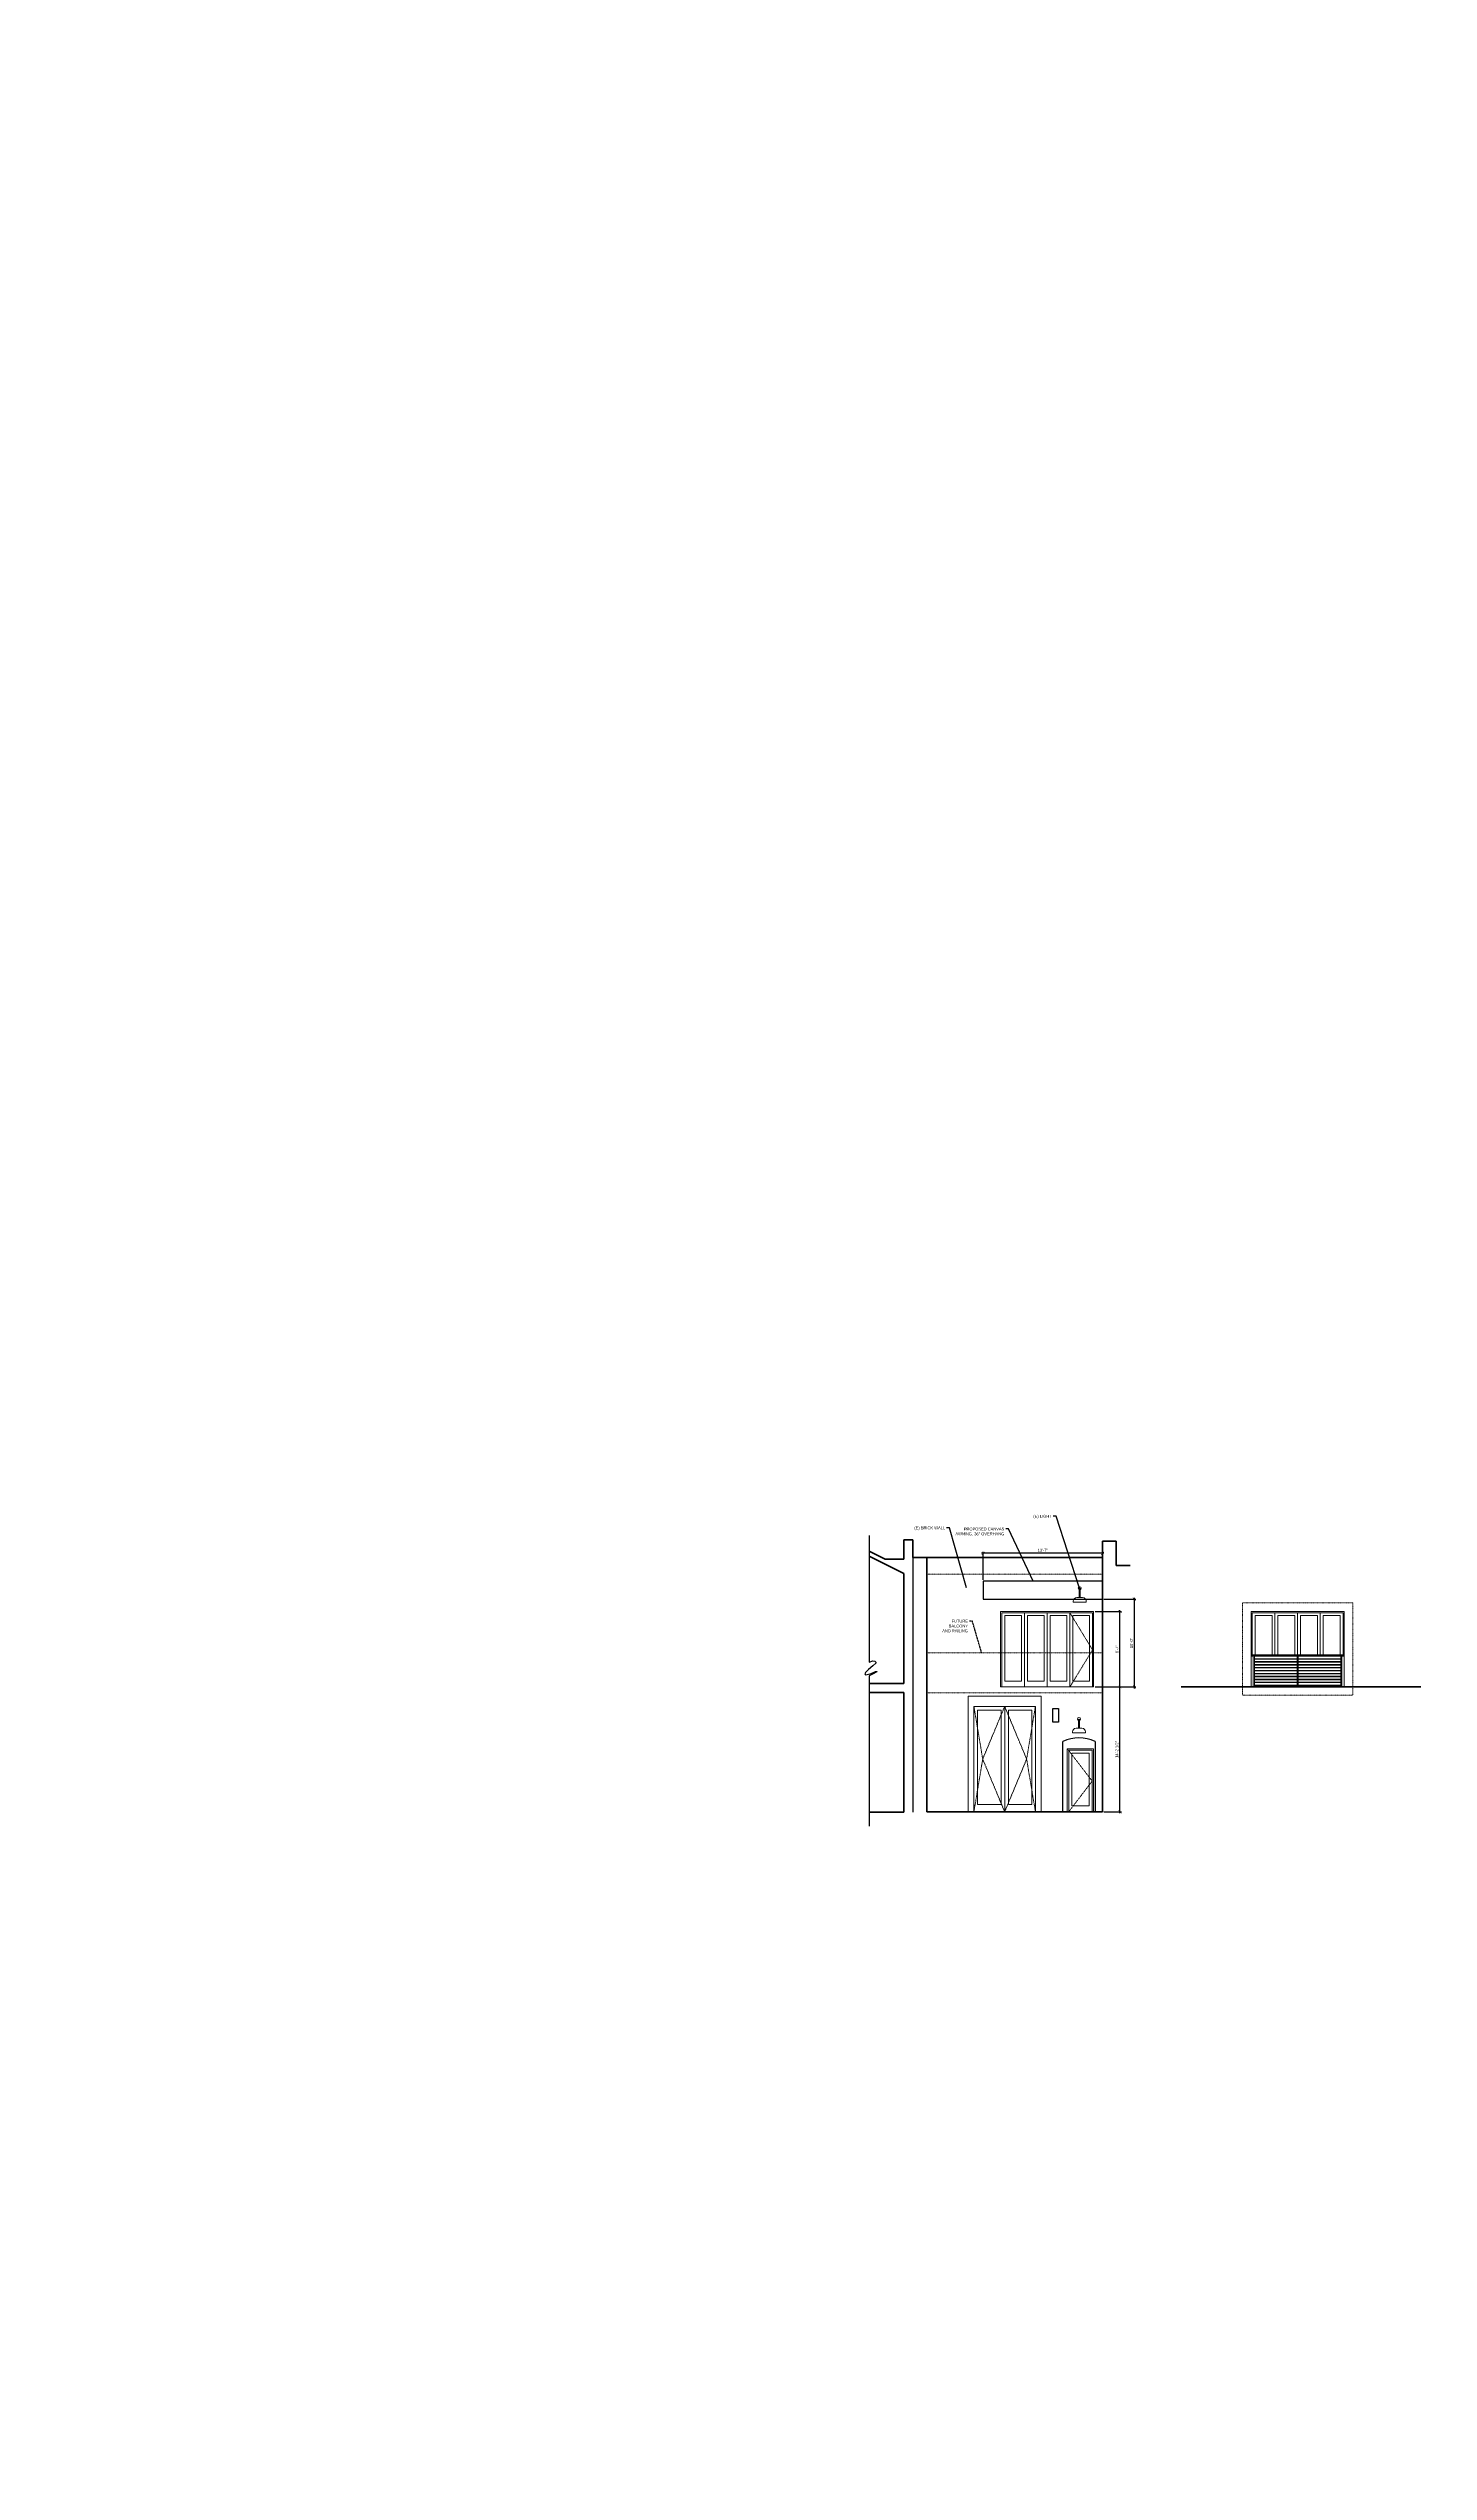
# Model space of a CAD drawing. Header units: inches. Extents: x -5536 to 8590, y -9140 to 228.
# Drawn here: x 5108 to 6993, y -5701 to -2391 of the extents above; entities that cross this region are included whole.
import ezdxf
from ezdxf import colors
from ezdxf.entities.mleader import LeaderData, LeaderLine
from ezdxf.math import Vec2, Vec3

# ---------------------------------------------------------------- set-up
doc = ezdxf.new("R2010")
doc.units = ezdxf.units.IN
doc.header["$LTSCALE"] = 0.125
doc.header["$MEASUREMENT"] = 0
doc.header["$PDMODE"] = 35
doc.header["$PDSIZE"] = -5
doc.linetypes.add('DASHED', pattern=[0.75, 0.5, -0.25])
doc.linetypes.add('DOT', pattern=[0.25, 0, -0.25])
doc.layers.get('0').update_dxf_attribs({"linetype": 'CONTINUOUS'})
doc.layers.get('Defpoints').update_dxf_attribs({"linetype": 'CONTINUOUS'})
doc.layers.add('0-NOT ON PERMIT SET', color=2, linetype='DASHED', lineweight=15, plot=False)
for name, color, linetype, lineweight in [('A-ELEV-1', 4, 'CONTINUOUS', 35), ('A-ELEV-2', 5, 'CONTINUOUS', 25), ('A-ELEV-3', 8, 'CONTINUOUS', 15), ('A-ELEV-4', 9, 'CONTINUOUS', 9), ('A-ELEV-BYND', 9, 'DASHED', 9), ('A-ELEV-CUT', 3, 'CONTINUOUS', 50), ('A-ELEV-GHOST', 8, 'DOT', 15), ('A-NOTE-REF', 8, 'CONTINUOUS', 15)]:
    doc.layers.add(name, color=color, linetype=linetype, lineweight=lineweight)
doc.layers.add('A-note-dim-1_4', color=8, linetype='CONTINUOUS')
doc.styles.add('1_4SM', font='swisse.ttf', dxfattribs={"width": 0.9, "height": 4})
doc.styles.add('ANNOT-SM', font='swisse.ttf', dxfattribs={"width": 0.9, "height": 0.078125})
doc.dimstyles.new('DIM1_4', dxfattribs={"dimtxt": 4, "dimasz": 4, "dimexe": 2, "dimexo": 2, "dimgap": 2, "dimtad": 1, "dimdec": 4, "dimzin": 11, "dimdsep": 46, "dimlunit": 4, "dimtxsty": '1_4SM', "dimblk": 'ARCHTICK', "dimblk1": 'ARCHTICK', "dimblk2": 'ARCHTICK', "dimsah": 1, "dimcen": 4, "dimdle": 2, "dimclrd": 8, "dimclre": 8, "dimclrt": 8, "dimadec": 0, "dimazin": 0, "dimtfac": 4, "dimtdec": 4, "dimtofl": 0, "dimtmove": 2, "dimatfit": 3, "dimfxl": 1, "dimfrac": 2, "dimtzin": 0, "dimarcsym": 0})
doc.dimstyles.new('DIM1_4$7', dxfattribs={"dimtxt": 4, "dimasz": 4, "dimexe": 2, "dimexo": 2, "dimgap": 2, "dimtad": 0, "dimdec": 4, "dimzin": 11, "dimdsep": 46, "dimlunit": 4, "dimtxsty": '1_4SM', "dimblk": 'ARCHTICK', "dimcen": 4, "dimdle": 2, "dimclrd": 8, "dimclre": 8, "dimclrt": 8, "dimadec": 0, "dimazin": 0, "dimtfac": 4, "dimtdec": 4, "dimtofl": 0, "dimtmove": 1, "dimatfit": 3, "dimfxl": 1, "dimfrac": 2, "dimtzin": 0, "dimarcsym": 0})

# ---------------------------------------------------------------- blocks, each defined once
blk = doc.blocks.new('_ARCHTICK')
at = {"color": 0, "linetype": 'ByBlock', "const_width": 0.15}
blk.add_lwpolyline([(-0.5, -0.5), (0.5, 0.5)], dxfattribs=at)
blk = doc.blocks.new('*D27')
at = {"layer": 'A-note-dim-1_4', "color": 8, "lineweight": -2, "transparency": 16777216}
for p, q in [((6537.7, -4629.5), (6573.7, -4629.5)), ((6571.7, -4802), (6571.7, -4627.5)), ((6549.7, -4800), (6573.7, -4800))]:
    blk.add_line(p, q, dxfattribs=at)
at = {"layer": 'Defpoints', "color": 0, "transparency": 16777216}
for p in [(6535.7, -4629.5), (6571.7, -4629.5), (6547.7, -4800)]:
    blk.add_point(p, dxfattribs=at)
at = {"layer": 'A-note-dim-1_4', "color": 8, "lineweight": -2, "transparency": 16777216, "xscale": 4, "yscale": 4, "zscale": 4}
for p, rotation in [((6571.7, -4629.5), 90), ((6571.7, -4800), 270)]:
    blk.add_blockref('_ARCHTICK', p, dxfattribs=dict(at, rotation=rotation))
at = {"layer": 'A-note-dim-1_4', "color": 8, "transparency": 16777216, "insert": (6567.4, -4714.7), "char_height": 4, "attachment_point": 5, "rotation": 90, "style": '1_4SM'}
blk.add_mtext('14\'-2 1/2" ', dxfattribs=at)
blk = doc.blocks.new('*D28')
at = {"layer": 'A-note-dim-1_4', "color": 8, "lineweight": -2, "transparency": 16777216}
for p, q in [((6537.7, -4526.5), (6573.7, -4526.5)), ((6571.7, -4631.5), (6571.7, -4524.5)), ((6549.7, -4629.5), (6573.7, -4629.5))]:
    blk.add_line(p, q, dxfattribs=at)
at = {"layer": 'Defpoints', "color": 0, "transparency": 16777216}
for p in [(6535.7, -4526.5), (6571.7, -4526.5), (6547.7, -4629.5)]:
    blk.add_point(p, dxfattribs=at)
at = {"layer": 'A-note-dim-1_4', "color": 8, "lineweight": -2, "transparency": 16777216, "xscale": 4, "yscale": 4, "zscale": 4}
for p, rotation in [((6571.7, -4526.5), 90), ((6571.7, -4629.5), 270)]:
    blk.add_blockref('_ARCHTICK', p, dxfattribs=dict(at, rotation=rotation))
at = {"layer": 'A-note-dim-1_4', "color": 8, "transparency": 16777216, "insert": (6567.6, -4578), "char_height": 4, "attachment_point": 5, "rotation": 90, "style": '1_4SM'}
blk.add_mtext('8\'-7" ', dxfattribs=at)
blk = doc.blocks.new('*D29')
at = {"layer": 'A-note-dim-1_4', "color": 8, "lineweight": -2, "transparency": 16777216}
for p, q in [((6549.7, -4446.9), (6382.7, -4446.9)), ((6384.7, -4483), (6384.7, -4444.9)), ((6547.7, -4476), (6547.7, -4444.9))]:
    blk.add_line(p, q, dxfattribs=at)
at = {"layer": 'Defpoints', "color": 0, "transparency": 16777216}
for p in [(6384.7, -4446.9), (6384.7, -4485), (6547.7, -4478)]:
    blk.add_point(p, dxfattribs=at)
at = {"layer": 'A-note-dim-1_4', "color": 8, "lineweight": -2, "transparency": 16777216, "xscale": 4, "yscale": 4, "zscale": 4, "rotation": 180}
blk.add_blockref('_ARCHTICK', (6384.7, -4446.9), dxfattribs=at)
at = {"layer": 'A-note-dim-1_4', "color": 8, "lineweight": -2, "transparency": 16777216, "xscale": 4, "yscale": 4, "zscale": 4}
blk.add_blockref('_ARCHTICK', (6547.7, -4446.9), dxfattribs=at)
at = {"layer": 'A-note-dim-1_4', "color": 8, "transparency": 16777216, "insert": (6466.2, -4442.8), "char_height": 4, "attachment_point": 5, "style": '1_4SM'}
blk.add_mtext('13\'-7" ', dxfattribs=at)
blk = doc.blocks.new('*D31')
at = {"layer": 'A-note-dim-1_4', "color": 8, "lineweight": -2, "transparency": 16777216}
for p, q in [((6549.7, -4509.5), (6593.4, -4509.5)), ((6591.4, -4631.5), (6591.4, -4507.5)), ((6551.7, -4629.5), (6593.4, -4629.5))]:
    blk.add_line(p, q, dxfattribs=at)
at = {"layer": 'Defpoints', "color": 0, "transparency": 16777216}
for p in [(6547.7, -4509.5), (6591.4, -4509.5), (6549.7, -4629.5)]:
    blk.add_point(p, dxfattribs=at)
at = {"layer": 'A-note-dim-1_4', "color": 8, "lineweight": -2, "transparency": 16777216, "xscale": 4, "yscale": 4, "zscale": 4}
for p, rotation in [((6591.4, -4509.5), 90), ((6591.4, -4629.5), 270)]:
    blk.add_blockref('_ARCHTICK', p, dxfattribs=dict(at, rotation=rotation))
at = {"layer": 'A-note-dim-1_4', "color": 8, "transparency": 16777216, "insert": (6587.4, -4569.5), "char_height": 4, "attachment_point": 5, "rotation": 90, "style": '1_4SM'}
blk.add_mtext('10\'-0" ', dxfattribs=at)

msp = doc.modelspace()

# ---------------------------------------------------------------- linework, layer by layer
at = {"layer": '0-NOT ON PERMIT SET'}
for p, q in [((6307.69497, -4583), (6547.69497, -4583)), ((6307.69497, -4637.5), (6547.69497, -4637.5))]:
    msp.add_line(p, q, dxfattribs=at)
at = {"layer": 'A-ELEV-1'}
msp.add_line((6547.69497, -4452.60039), (6307.69497, -4452.60039), dxfattribs=at)
at = {"layer": 'A-ELEV-2'}
for p, q in [((6288.69477, -4452.60039), (6288.69477, -4800.60039)), ((6877.80962, -4586), (6750.80962, -4586)), ((6493.69497, -4800), (6493.69497, -4704)), ((6537.69497, -4704), (6537.69497, -4800))]:
    msp.add_line(p, q, dxfattribs=at)
for points in [[(6229.1394, -4422.74516), (6229.1394, -4595.76686), (6234.30994, -4593.86426), (6236.66451, -4594.27763), (6237.99412, -4594.99653), (6238.38191, -4595.55004), (6238.13257, -4596.96253), (6234.08812, -4600.62129), (6228.38157, -4605.44456), (6223.97699, -4609.76824), (6223.17361, -4611.56889), (6223.9492, -4612.67593), (6226.38687, -4612.61848), (6231.78861, -4610.89702), (6237.55047, -4608.51063), (6239.51726, -4608.37049), (6239.71116, -4608.64726), (6238.88011, -4609.2295), (6234.6141, -4611.39307), (6229.1394, -4614.12175), (6229.1394, -4819.62382)], [(6547.69497, -4485), (6384.69497, -4485), (6384.69497, -4509.5), (6547.69497, -4509.5)]]:
    msp.add_lwpolyline(points, dxfattribs=at)
msp.add_arc((6515.69497, -4749.08751), 50.16855, 63.99039785, 116.00960215, dxfattribs=at)
at = {"layer": 'A-ELEV-3'}
for p, q in [((6507.69497, -4512.41896), (6507.69497, -4513.41896)), ((6507.69497, -4513.41896), (6525.69497, -4513.41896)), ((6512.69497, -4507.41896), (6520.69497, -4507.41896)), ((6525.69497, -4513.41896), (6525.69497, -4512.41896)), ((6753.80962, -4587.5), (6750.80962, -4587.5)), ((6813.55962, -4587.5), (6755.30962, -4587.5)), ((6815.05962, -4587.5), (6873.30962, -4587.5)), ((6874.80962, -4587.5), (6877.80962, -4587.5)), ((6408.69497, -4629.5), (6535.69497, -4629.5)), ((6464.19497, -4642), (6364.19497, -4642)), ((6364.19497, -4800), (6364.19497, -4642)), ((6456.19497, -4656), (6372.19497, -4656)), ((6372.19497, -4800), (6372.19497, -4656)), ((6456.19497, -4800), (6456.19497, -4656)), ((6464.19497, -4800), (6464.19497, -4642)), ((6506.69497, -4690.91896), (6506.69497, -4691.91896)), ((6506.69497, -4691.91896), (6524.69497, -4691.91896)), ((6511.69497, -4685.91896), (6519.69497, -4685.91896)), ((6524.69497, -4691.91896), (6524.69497, -4690.91896))]:
    msp.add_line(p, q, dxfattribs=at)
for points in [[(6408.69497, -4629.5), (6408.69497, -4526.5), (6535.69497, -4526.5), (6535.69497, -4629.5)], [(6410.19497, -4583), (6410.19497, -4528), (6534.19497, -4528), (6534.19497, -4583)], [(6441.19497, -4583), (6441.19497, -4528), (6410.19497, -4528), (6410.19497, -4629.5)], [(6472.19497, -4583), (6472.19497, -4528), (6441.19497, -4528), (6441.19497, -4629.5)], [(6503.19497, -4583), (6503.19497, -4528), (6472.19497, -4528), (6472.19497, -4629.5)], [(6534.19497, -4629.5), (6534.19497, -4528), (6503.19497, -4528), (6503.19497, -4629.5)], [(6750.80962, -4629.5), (6750.80962, -4526.5), (6877.80962, -4526.5), (6877.80962, -4629.5)], [(6752.30962, -4583), (6752.30962, -4528), (6876.30962, -4528), (6876.30962, -4583)], [(6783.30962, -4583), (6783.30962, -4528), (6752.30962, -4528), (6752.30962, -4586)], [(6779.30962, -4586), (6779.30962, -4532), (6756.30962, -4532), (6756.30962, -4586)], [(6814.30962, -4583), (6814.30962, -4528), (6783.30962, -4528), (6783.30962, -4586)], [(6810.30962, -4586), (6810.30962, -4532), (6787.30962, -4532), (6787.30962, -4586)], [(6845.30962, -4583), (6845.30962, -4528), (6814.30962, -4528), (6814.30962, -4586)], [(6841.30962, -4586), (6841.30962, -4532), (6818.30962, -4532), (6818.30962, -4586)], [(6876.30962, -4586), (6876.30962, -4528), (6845.30962, -4528), (6845.30962, -4586)], [(6872.30962, -4586), (6872.30962, -4532), (6849.30962, -4532), (6849.30962, -4586)], [(6499.69497, -4800), (6499.69497, -4714), (6535.69497, -4714), (6535.69497, -4800)]]:
    msp.add_lwpolyline(points, dxfattribs=at)
for points in [[(6437.19497, -4532), (6414.19497, -4532), (6414.19497, -4621.5), (6437.19497, -4621.5)], [(6468.19497, -4532), (6445.19497, -4532), (6445.19497, -4621.5), (6468.19497, -4621.5)], [(6499.19497, -4532), (6476.19497, -4532), (6476.19497, -4621.5), (6499.19497, -4621.5)], [(6530.19497, -4532), (6507.19497, -4532), (6507.19497, -4621.5), (6530.19497, -4621.5)], [(6755.30962, -4629.5), (6753.80962, -4629.5), (6753.80962, -4586.75), (6755.30962, -4586.75)], [(6813.55962, -4629.5), (6815.05962, -4629.5), (6815.05962, -4586.75), (6813.55962, -4586.75)], [(6873.30962, -4629.5), (6874.80962, -4629.5), (6874.80962, -4586.75), (6873.30962, -4586.75)], [(6414.19497, -4656), (6372.19497, -4656), (6372.19497, -4800), (6414.19497, -4800)], [(6409.19497, -4661), (6377.19497, -4661), (6377.19497, -4790), (6409.19497, -4790)], [(6414.19497, -4656), (6456.19497, -4656), (6456.19497, -4800), (6414.19497, -4800)], [(6419.19497, -4661), (6451.19497, -4661), (6451.19497, -4790), (6419.19497, -4790)], [(6501.69497, -4716), (6533.69497, -4716), (6533.69497, -4800), (6501.69497, -4800)], [(6505.69497, -4720), (6529.69497, -4720), (6529.69497, -4792), (6505.69497, -4792)]]:
    msp.add_lwpolyline(points, close=True, dxfattribs=at)
for centre in [(6516.69615, -4494.72397), (6515.69615, -4673.22397)]:
    msp.add_circle(centre, 2, dxfattribs=at)
for centre, start, end in [((6512.69497, -4512.41896), 90, 180), ((6520.69497, -4512.41896), 0, 90), ((6511.69497, -4690.91896), 90, 180), ((6519.69497, -4690.91896), 0, 90)]:
    msp.add_arc(centre, 5, start, end, dxfattribs=at)
at = {"layer": 'A-ELEV-4'}
for p, q in [((6813.55962, -4590.875), (6755.30962, -4590.875)), ((6813.55962, -4591.5), (6755.30962, -4591.5)), ((6813.55962, -4594.875), (6755.30962, -4594.875)), ((6813.55962, -4595.5), (6755.30962, -4595.5)), ((6813.55962, -4598.875), (6755.30962, -4598.875)), ((6813.55962, -4599.5), (6755.30962, -4599.5)), ((6815.05962, -4590.875), (6873.30962, -4590.875)), ((6815.05962, -4591.5), (6873.30962, -4591.5)), ((6815.05962, -4594.875), (6873.30962, -4594.875)), ((6815.05962, -4595.5), (6873.30962, -4595.5)), ((6815.05962, -4598.875), (6873.30962, -4598.875)), ((6815.05962, -4599.5), (6873.30962, -4599.5)), ((6813.55962, -4602.875), (6755.30962, -4602.875)), ((6813.55962, -4603.5), (6755.30962, -4603.5)), ((6813.55962, -4606.875), (6755.30962, -4606.875)), ((6813.55962, -4607.5), (6755.30962, -4607.5)), ((6813.55962, -4610.875), (6755.30962, -4610.875)), ((6813.55962, -4611.5), (6755.30962, -4611.5)), ((6813.55962, -4614.875), (6755.30962, -4614.875)), ((6813.55962, -4615.5), (6755.30962, -4615.5)), ((6813.55962, -4618.875), (6755.30962, -4618.875)), ((6813.55962, -4619.5), (6755.30962, -4619.5)), ((6813.55962, -4622.875), (6755.30962, -4622.875)), ((6813.55962, -4623.5), (6755.30962, -4623.5)), ((6813.55962, -4626.875), (6755.30962, -4626.875)), ((6813.55962, -4627.5), (6755.30962, -4627.5)), ((6815.05962, -4602.875), (6873.30962, -4602.875)), ((6815.05962, -4603.5), (6873.30962, -4603.5)), ((6815.05962, -4606.875), (6873.30962, -4606.875)), ((6815.05962, -4607.5), (6873.30962, -4607.5)), ((6815.05962, -4610.875), (6873.30962, -4610.875)), ((6815.05962, -4611.5), (6873.30962, -4611.5)), ((6815.05962, -4614.875), (6873.30962, -4614.875)), ((6815.05962, -4615.5), (6873.30962, -4615.5)), ((6815.05962, -4618.875), (6873.30962, -4618.875)), ((6815.05962, -4619.5), (6873.30962, -4619.5)), ((6815.05962, -4622.875), (6873.30962, -4622.875)), ((6815.05962, -4623.5), (6873.30962, -4623.5)), ((6815.05962, -4626.875), (6873.30962, -4626.875)), ((6815.05962, -4627.5), (6873.30962, -4627.5))]:
    msp.add_line(p, q, dxfattribs=at)
at = {"layer": 'A-ELEV-BYND'}
msp.add_line((6307.69497, -4475.5), (6547.69497, -4475.5), dxfattribs=at)
msp.add_lwpolyline([(6889.80962, -4640.5), (6738.80962, -4640.5), (6738.80962, -4514.5), (6889.80962, -4514.5), (6889.80962, -4640.5)], dxfattribs=at)
at = {"layer": 'A-ELEV-CUT'}
for p, q in [((6276.69477, -4428.31365), (6276.69477, -4454.96657)), ((6276.69477, -4428.31365), (6288.69477, -4428.31365)), ((6288.69477, -4428.31365), (6288.69477, -4452.60039)), ((6547.69497, -4800), (6547.69497, -4430.124)), ((6547.69497, -4430.124), (6566.69497, -4430.124)), ((6566.69497, -4463.61852), (6566.69497, -4430.124)), ((6229.1394, -4444.11539), (6251.04844, -4454.96657)), ((6229.1394, -4450.81098), (6276.69477, -4474.36437)), ((6251.04844, -4454.96657), (6276.69477, -4454.96657)), ((6288.69477, -4452.60039), (6307.69497, -4452.60039)), ((6307.69497, -4800), (6307.69497, -4452.60039)), ((6566.69497, -4463.61852), (6585.69497, -4463.61852)), ((6276.69477, -4474.36437), (6276.69477, -4624.60039)), ((6229.1394, -4624.60039), (6276.69477, -4624.60039)), ((6655.26128, -4629.5), (6982.46461, -4629.5)), ((6229.1394, -4637.10039), (6276.69477, -4637.10039)), ((6276.69477, -4637.10039), (6276.69477, -4800.60039)), ((6276.69477, -4800.60039), (6229.1394, -4800.60039)), ((6276.69477, -4800.60039), (6229.1394, -4800.60039)), ((6547.69497, -4800), (6307.69497, -4800))]:
    msp.add_line(p, q, dxfattribs=at)
at = {"layer": 'A-ELEV-GHOST'}
for points in [[(6503.19497, -4528), (6534.19497, -4578.75), (6503.19497, -4629.5)], [(6372.19497, -4656), (6384.19497, -4728), (6372.19497, -4800)], [(6456.19497, -4656), (6444.19497, -4728), (6456.19497, -4800)], [(6500.19497, -4714.35714), (6533.69497, -4758), (6501.69497, -4800)]]:
    msp.add_lwpolyline(points, dxfattribs=at)
msp.add_lwpolyline([(6414.19497, -4800), (6444.19497, -4728), (6414.19497, -4656), (6384.19497, -4728)], close=True, dxfattribs=at)
at = {"layer": 'A-note-dim-1_4'}
for points in [[(6516.32115, -4507.41896), (6516.32115, -4494.72397), (6517.07115, -4494.72397), (6517.07115, -4507.41896)], [(6515.32115, -4685.91896), (6515.32115, -4673.22397), (6516.07115, -4673.22397), (6516.07115, -4685.91896)]]:
    msp.add_lwpolyline(points, dxfattribs=at)
msp.add_lwpolyline([(6480.08342, -4658.78816), (6487.51606, -4658.78816), (6487.51606, -4677.35576), (6480.08342, -4677.35576)], close=True, dxfattribs=at)

# ---------------------------------------------------------------- texts
at = {"layer": '0-NOT ON PERMIT SET', "insert": (6364.04692, -4537.50719), "char_height": 4, "width": 65.7157086, "attachment_point": 3, "style": '1_4SM'}
msp.add_mtext('FUTURE\\PBALCONY\\PAND RAILING', dxfattribs=at)
at = {"layer": 'A-NOTE-REF', "color": 8, "char_height": 4, "width": 65.7157086, "attachment_point": 3, "style": '1_4SM'}
for s, insert in [('(E) LIGHT', (6478.35766, -4394.33402)), ('(E) BRICK WALL', (6332.91203, -4410.16595)), ('PROPOSED CANVAS AWNING, 36" OVERHANG', (6413.63193, -4411.67344))]:
    msp.add_mtext(s, dxfattribs=dict(at, insert=insert))

# ---------------------------------------------------------------- dimensions: what is measured, and where the dimension line sits
at = {"layer": 'A-note-dim-1_4'}
for base, p1, p2, angle, picture, middle in [((6384.69497, -4446.86481), (6547.69497, -4478), (6384.69497, -4485), 180, '*D29', (6466.19497, -4442.81207)), ((6571.69773, -4526.5), (6547.69497, -4629.5), (6535.69497, -4526.5), 90, '*D28', (6567.64499, -4578)), ((6591.44884, -4509.5), (6549.69497, -4629.5), (6547.69497, -4509.5), 90, '*D31', (6587.3961, -4569.5)), ((6571.69773, -4629.5), (6547.69497, -4800), (6535.69497, -4629.5), 90, '*D27', (6567.38806, -4714.75))]:
    dim = msp.add_linear_dim(base=base, p1=p1, p2=p2, angle=angle, dimstyle='DIM1_4', override={"dimpost": ' '}, dxfattribs=at)
    dim.commit()
    dim.dimension.update_dxf_attribs({"geometry": picture, "text_midpoint": middle})

# ---------------------------------------------------------------- leaders
at = {"layer": '0-NOT ON PERMIT SET', "annotation_type": 0, "has_hookline": 1, "hookline_direction": 1, "text_width": 35.93915}
msp.add_leader([(6382.79607, -4583), (6370.04692, -4539.50719), (6366.04692, -4539.50719)], dimstyle='DIM1_4$7', override={"dimgap": 2, "dimtad": 0}, dxfattribs=at)
at = {"layer": 'A-NOTE-REF', "annotation_type": 0, "has_hookline": 1, "hookline_direction": 1}
for points, text_width in [([(6516.32115, -4494.72397), (6484.35766, -4396.33402), (6480.35766, -4396.33402)], 24.29939), ([(6361.8339, -4494.00104), (6338.91203, -4412.16595), (6334.91203, -4412.16595)], 42.71562), ([(6453.13415, -4484.97961), (6419.63193, -4413.67344), (6415.63193, -4413.67344)], 55.79148)]:
    msp.add_leader(points, dimstyle='DIM1_4$7', override={"dimgap": 2, "dimtad": 0}, dxfattribs=dict(at, text_width=text_width))
at = {"layer": 'A-NOTE-REF', "color": 8}
ml = msp.add_multileader_mtext('Standard', dxfattribs=at)
ml.set_content('DEMO (E) WINDOW & BRICKS BELOW', color=8, style='ANNOT-SM')
ml.set_leader_properties()
ml.build(insert=Vec2(0, 0))
ml.multileader.update_dxf_attribs({"dogleg_length": 0.09375, "arrow_head_size": 4.5, "scale": 48})
ctx = ml.context
ctx.base_point, ctx.scale, ctx.char_height, ctx.arrow_head_size, ctx.landing_gap_size, ctx.plane_origin = Vec3(3813.76471, -2409.52558), 48, 3.75, 4.5, 3, Vec3(3767.6005, -2386.53249)
notes = []
notes.append((ctx, [(0, (1, 1, 0), (3809.26471, -2409.52558), (1, 0), 4.5, [(0, [(3796.62071, -2391.31775)], 0, [])])]))
ctx.mtext.insert, ctx.mtext.width, ctx.mtext.flow_direction = Vec3(3816.76471, -2407.60114), 41.0739079, 5
ml = msp.add_multileader_mtext('Standard', dxfattribs=at)
ml.set_content('(E) STEEL POST BEYOND', color=8, style='ANNOT-SM')
ml.set_leader_properties()
ml.build(insert=Vec2(0, 0))
ml.multileader.update_dxf_attribs({"dogleg_length": 0.09375, "arrow_head_size": 4.5, "scale": 48})
ctx = ml.context
ctx.base_point, ctx.scale, ctx.char_height, ctx.arrow_head_size, ctx.landing_gap_size, ctx.plane_origin = Vec3(3874.3828, -3487.16973), 48, 3.75, 4.5, 3, Vec3(3865.20678, -3462.79703)
notes.append((ctx, [(0, (1, 1, 0), (3869.8828, -3487.16973), (1, 0), 4.5, [(0, [(3858.27917, -3474.12248)], 0, [])])]))
ctx.mtext.insert, ctx.mtext.width, ctx.mtext.flow_direction = Vec3(3877.3828, -3485.24529), 50.884842, 5
ml = msp.add_multileader_mtext('Standard', dxfattribs=at)
ml.set_content('(N) METAL FRAME \\PGARAGE DOOR WITH GLASS PANELS. BOTTOM 3 ROWS TO BE TRANSLUCENT GLASS. UPPER 3 ROWS TRANSPARENT', color=8, style='ANNOT-SM')
ml.set_leader_properties()
ml.build(insert=Vec2(0, 0))
ml.multileader.update_dxf_attribs({"dogleg_length": 0.09375, "arrow_head_size": 4.5, "scale": 48})
ctx = ml.context
ctx.base_point, ctx.scale, ctx.char_height, ctx.arrow_head_size, ctx.landing_gap_size, ctx.plane_origin = Vec3(3823.34493, -3610.90519), 48, 3.75, 4.5, 3, Vec3(3783.70993, -3586.53249)
notes.append((ctx, [(0, (1, 1, 0), (3818.84493, -3610.90519), (1, 0), 4.5, [(0, [(3812.73014, -3583.05322)], 0, [])])]))
ctx.mtext.insert, ctx.mtext.width, ctx.mtext.flow_direction = Vec3(3826.34493, -3608.98075), 82.7060022, 5
ml = msp.add_multileader_mtext('Standard', dxfattribs=at)
ml.set_content('? TYPICAL GUARD', color=8, style='ANNOT-SM')
ml.set_leader_properties()
ml.build(insert=Vec2(0, 0))
ml.multileader.update_dxf_attribs({"dogleg_length": 0.09375, "arrow_head_size": 4.5, "scale": 48})
ctx = ml.context
ctx.base_point, ctx.scale, ctx.char_height, ctx.arrow_head_size, ctx.landing_gap_size, ctx.plane_origin = Vec3(-324.08208, -5584.82256), 48, 3.75, 4.5, 3, Vec3(-343.85027, -5633.5)
notes.append((ctx, [(0, (1, 1, 0), (-328.58208, -5584.82256), (1, 0), 4.5, [(0, [(-335.84401, -5617.60336)], 0, [])])]))
ctx.mtext.insert, ctx.mtext.width, ctx.mtext.flow_direction = Vec3(-321.08208, -5582.89811), 127.1873738, 5
ml = msp.add_multileader_mtext('Standard', dxfattribs=at)
ml.set_content('GUARDRAIL AT 42" H. ABOVE DECK', color=8, style='ANNOT-SM')
ml.set_leader_properties()
ml.build(insert=Vec2(0, 0))
ml.multileader.update_dxf_attribs({"dogleg_length": 0.09375, "arrow_head_size": 4.5, "scale": 48})
ctx = ml.context
ctx.base_point, ctx.scale, ctx.char_height, ctx.arrow_head_size, ctx.landing_gap_size, ctx.plane_origin = Vec3(-185.53351, -5584.82256), 48, 3.75, 4.5, 3, Vec3(-205.3017, -5633.5)
notes.append((ctx, [(0, (1, 1, 0), (-190.03351, -5584.82256), (1, 0), 4.5, [(0, [(-197.29544, -5626.5)], 0, [])])]))
ctx.mtext.insert, ctx.mtext.width, ctx.mtext.flow_direction = Vec3(-182.53351, -5582.89811), 127.1873738, 5
ml = msp.add_multileader_mtext('Standard', dxfattribs=at)
ml.set_content('EDGE OF DECK', color=8, style='ANNOT-SM')
ml.set_leader_properties()
ml.build(insert=Vec2(0, 0))
ml.multileader.update_dxf_attribs({"dogleg_length": 0.09375, "arrow_head_size": 4.5, "scale": 48})
ctx = ml.context
ctx.base_point, ctx.scale, ctx.char_height, ctx.arrow_head_size, ctx.landing_gap_size, ctx.plane_origin = Vec3(-481.27311, -5688.76339), 48, 3.75, 4.5, 3, Vec3(-501.04131, -5737.44083)
notes.append((ctx, [(0, (1, 1, 0), (-485.77311, -5688.76339), (1, 0), 4.5, [(0, [(-493.03504, -5669)], 0, [])])]))
ctx.mtext.insert, ctx.mtext.width, ctx.mtext.flow_direction = Vec3(-478.27311, -5686.83894), 127.1873738, 5
ml = msp.add_multileader_mtext('Standard', dxfattribs=at)
ml.set_content('ROOF DECK', color=8, style='ANNOT-SM')
ml.set_leader_properties()
ml.build(insert=Vec2(0, 0))
ml.multileader.update_dxf_attribs({"dogleg_length": 0.09375, "arrow_head_size": 4.5, "scale": 48})
ctx = ml.context
ctx.base_point, ctx.scale, ctx.char_height, ctx.arrow_head_size, ctx.landing_gap_size, ctx.plane_origin = Vec3(-229.54424, -5698.15879), 48, 3.75, 4.5, 3, Vec3(-249.31243, -5746.83623)
notes.append((ctx, [(0, (1, 1, 0), (-234.04424, -5698.15879), (1, 0), 4.5, [(0, [(-247.87409, -5669)], 0, [])])]))
ctx.mtext.insert, ctx.mtext.width, ctx.mtext.flow_direction = Vec3(-226.54424, -5696.23435), 127.1873738, 5
ml = msp.add_multileader_mtext('Standard', dxfattribs=at)
ml.set_content('(E) ROOF MEMBRANE', color=8, style='ANNOT-SM')
ml.set_leader_properties()
ml.build(insert=Vec2(0, 0))
ml.multileader.update_dxf_attribs({"dogleg_length": 0.09375, "arrow_head_size": 4.5, "scale": 48})
ctx = ml.context
ctx.base_point, ctx.scale, ctx.char_height, ctx.arrow_head_size, ctx.landing_gap_size, ctx.plane_origin = Vec3(-229.54424, -5688.76339), 48, 3.75, 4.5, 3, Vec3(-249.31243, -5737.44083)
notes.append((ctx, [(0, (1, 1, 0), (-234.04424, -5688.76339), (1, 0), 4.5, [(0, [(-241.30616, -5672.5)], 0, [])])]))
ctx.mtext.insert, ctx.mtext.width, ctx.mtext.flow_direction = Vec3(-226.54424, -5686.39523), 127.1873738, 5
for ctx, leaders in notes:
    for number, flags, end, landing, length, lines in leaders:
        leader = LeaderData()
        leader.index, (leader.has_last_leader_line, leader.has_dogleg_vector, leader.attachment_direction) = number, flags
        leader.last_leader_point, leader.dogleg_vector, leader.dogleg_length = Vec3(end), Vec3(landing), length
        for number, points, colour, breaks in lines:
            line = LeaderLine()
            line.index, line.vertices, line.color, line.breaks = number, Vec3.list(points), colors.encode_raw_color(colour), breaks
            leader.lines.append(line)
        ctx.leaders.append(leader)

doc.saveas('drawing.dxf')
